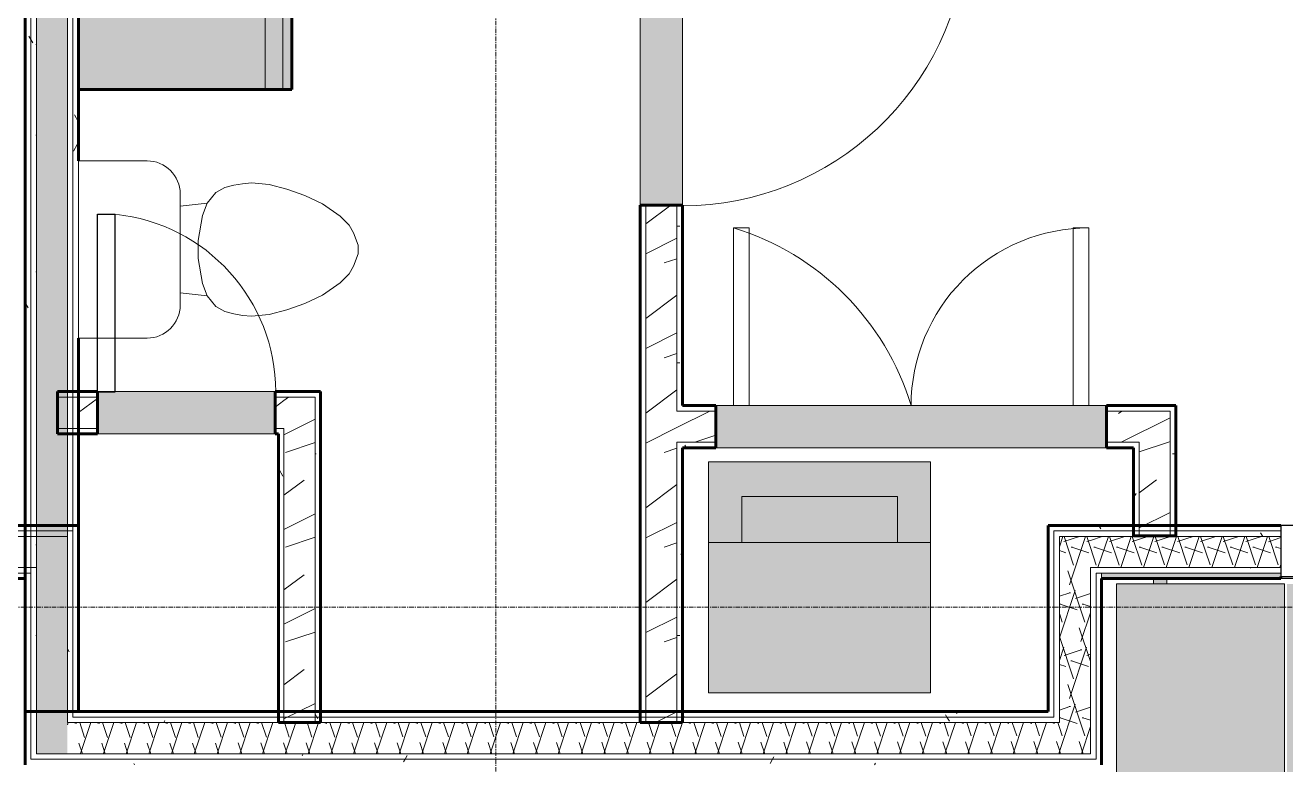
# Model space of a CAD drawing. Header units: inches. Extents: x -4061 to -1937, y 9836 to 11171.
# Drawn here: x -3207.3 to -3065.4, y 10449.4 to 10532.7 of the extents above; entities that cross this region are included whole.
import ezdxf

# ---------------------------------------------------------------- set-up
doc = ezdxf.new("R2010")
doc.units = ezdxf.units.IN
doc.header["$MEASUREMENT"] = 0
doc.linetypes.add('Grid Line 1_2_', pattern=[0.875, 0.5, -0.125, 0.125, -0.125])
for name, color, linetype, lineweight in [('0-1', 7, 'Continuous', 5), ('0-2', 250, 'Continuous', 9), ('A-CLNG', 13, 'Continuous', 18), ('A-CLNG-2', 13, 'Continuous', 5), ('A-DOOR', 31, 'Continuous', 18), ('A-DOOR-1', 250, 'Continuous', 9), ('A-DOOR-2', 50, 'Continuous', 30), ('A-DOOR-7', 31, 'Continuous', 30), ('A-DOOR-8', 31, 'Continuous', 9), ('A-DOOR-FRAM', 31, 'Continuous', 30), ('A-WALL', 113, 'Continuous', 18), ('A-WALL-1', 8, 'Continuous', 5), ('A-WALL-2', 10, 'Continuous', 60), ('A-WALL-3', 7, 'Continuous', 18), ('A-WALL-PATT-1', 250, 'Continuous', 9), ('A-WALL-PATT-2', 253, 'Continuous', 9), ('A-WALL-PATT-4', 111, 'Continuous', 9), ('I-WALL', 2, 'Continuous', 18), ('I-WALL-1', 2, 'Continuous', 5), ('I-WALL-2', 2, 'Continuous', 60), ('P-SANR-FIXT-1', 253, 'Continuous', 9), ('P-SANR-FIXT-2', 250, 'Continuous', 9), ('Q-CASE-1', 253, 'Continuous', 9), ('Q-CASE-2', 10, 'Continuous', 60), ('Q-CASE-3', 250, 'Continuous', 9), ('S-BEAM', 12, 'Continuous', 9), ('S-GRID-1', 1, 'Grid Line 1_2_', 9)]:
    doc.layers.add(name, color=color, linetype=linetype, lineweight=lineweight)
pattern_1 = [(0, (-88.066, -241.96), (20.48, 5.12), [0.845, -14.515, 0.845, -14.515, -81.92]), (0, (-88.066, -241.96), (20.48, 5.12), [-30.72, 0.845, -29.875, 0.845, -14.515, -35.84]), (0, (-88.066, -241.96), (20.48, 5.12), [-76.8, 0.845, -9.395, 0.845, -24.755]), (120, (-80.386, -239.4), (-14.67405, 15.1762003), [0.845, -14.515, 0.845, -14.515, -81.92]), (120, (-80.386, -239.4), (-14.67405, 15.1762003), [-30.72, 0.845, -29.875, 0.845, -14.515, -35.84]), (120, (-80.386, -239.4), (-14.67405, 15.1762003), [-76.8, 0.845, -9.395, 0.845, -24.755]), (240, (-77.826, -229.16), (-5.80595, -20.2962003), [0.845, -14.515, 0.845, -14.515, -81.92]), (240, (-77.826, -229.16), (-5.80595, -20.2962003), [-30.72, 0.845, -29.875, 0.845, -14.515, -35.84]), (240, (-77.826, -229.16), (-5.80595, -20.2962003), [-76.8, 0.845, -9.395, 0.845, -24.755])]
pattern_2 = [(216.87, (-83.801, -231.298), (31.9871619, 21.32545714), [5.331, -47.981]), (206.565, (-77.404, -234.497), (-10.662476, -10.6620098), [11.921, -11.921]), (198.435, (-77.404, -239.828), (-21.3244936, -10.6625869), [6.744, -26.974])]
pattern_3 = [(161.57, (-87.746, -241.64), (-2.560496185, -0.000537386), [0, -18.214, 2.022, 0]), (18.43, (-88.386, -241.64), (-2.560496185, 0.000537386), [0, -18.214, 2.022, 0]), (108.43, (-87.746, -241.64), (1.27922091, -6.400876726), [6.07, -14.166]), (71.57, (-88.386, -241.64), (1.27922091, 6.400876726), [6.07, -14.166])]

# ---------------------------------------------------------------- blocks, each defined once
blk = doc.blocks.new('Single-Flush - 32_ x 84_-1372863-ENLARGED RCP - 2ND FLOOR PLAN - WEST')
at = {"layer": 'A-DOOR-1'}
blk.add_arc((16, -2.37), 32.07, 180, 266.4241, dxfattribs=at)
at = {"layer": 'A-DOOR-2'}
for p, q in [((14, -2.37), (14, -34.38)), ((16, -2.37), (14, -2.37)), ((16, -2.37), (16, -34.38)), ((16, -34.38), (14, -34.38))]:
    blk.add_line(p, q, dxfattribs=at)
blk = doc.blocks.new('Stacked Washer and Dryer - 26_x25_ - Private-1352637-ENLARGED RCP - 2ND FLOOR PLAN - WEST')
at = {"layer": 'P-SANR-FIXT-1'}
blk.add_hatch(color=256, dxfattribs=at).paths.add_polyline_path([(26, -12.5), (26, 12.5), (0, 12.5), (0, -12.5)], flags=0)
at = {"layer": 'P-SANR-FIXT-2'}
for p, q in [((26, 12.5), (0, 12.5)), ((0, -12.5), (0, 12.5)), ((16.90625, 12.5), (16.90625, -12.5)), ((26, 12.5), (26, -12.5)), ((16.90625, 8.75), (22.09375, 8.75)), ((22.09375, 8.75), (22.09375, -8.75)), ((22.09375, -8.75), (16.90625, -8.75)), ((0, -12.5), (26, -12.5))]:
    blk.add_line(p, q, dxfattribs=at)
blk = doc.blocks.new('Flush-Double-Door-Adj_swing-w_handle_2100 - 1_-8_ x 7_-0_-2080157-ENLARGED RCP - 2ND FLOOR PLAN - WEST')
at = {"layer": 'A-DOOR-1'}
for p, q in [((-18.25, -2.37), (-20, -2.37)), ((-20, -2.37), (-20, -22.37)), ((-18.25, -22.37), (-18.25, -2.37)), ((18.25, -2.37), (20, -2.37)), ((18.25, -22.37), (18.25, -2.37)), ((20, -2.37), (20, -22.37)), ((-20, -22.37), (-18.25, -22.37)), ((20, -22.37), (18.25, -22.37))]:
    blk.add_line(p, q, dxfattribs=at)
for centre, radius, start, end in [((-20, -2.37), 20, 270, 0), ((28.69, 6.31), 29.97, 196.8461, 253.1539)]:
    blk.add_arc(centre, radius, start, end, dxfattribs=at)
blk = doc.blocks.new('Toilet-Domestic-3D - Toilet-Domestic-3D-1372870-ENLARGED RCP - 2ND FLOOR PLAN - WEST')
at = {"layer": 'P-SANR-FIXT-2'}
for p, q in [((-2.74, 11), (-1.87, 11.5)), ((-1.87, 11.5), (-0.5, 12)), ((-0.5, 12), (0.5, 12)), ((0.5, 12), (1.87, 11.5)), ((1.87, 11.5), (2.74, 11)), ((-5.13, 8), (-3.74, 10)), ((-3.74, 10), (-2.74, 11)), ((2.74, 11), (3.74, 10)), ((3.74, 10), (5.13, 8)), ((-6.06, 6), (-5.13, 8)), ((5.13, 8), (6.06, 6)), ((-6.79, 4), (-6.06, 6)), ((6.06, 6), (6.79, 4)), ((-7.33, 1.99), (-6.79, 4)), ((6.79, 4), (7.33, 1.99)), ((-7.5, 0), (-7.33, 1.99)), ((7.33, 1.99), (7.5, 0)), ((-7.41, -1), (-7.5, 0)), ((-7.24, -2), (-7.41, -1)), ((7.41, -1), (7.24, -2)), ((7.5, 0), (7.41, -1)), ((-6.97, -3), (-7.24, -2)), ((7.24, -2), (6.97, -3)), ((-6.4, -4), (-6.97, -3)), ((-5.21, -5), (-6.4, -4)), ((6.4, -4), (5.21, -5)), ((6.97, -3), (6.4, -4)), ((-3.84, -5.5), (-5.21, -5)), ((-4.86, -8.02), (-5.21, -5)), ((-1, -6), (-3.84, -5.5)), ((3.84, -5.5), (1, -6)), ((5.21, -5), (3.84, -5.5)), ((4.86, -8.02), (5.21, -5)), ((1, -6), (-1, -6)), ((6.25, -8.02), (-6.25, -8.02)), ((-9.98, -11.75), (-9.98, -19.48)), ((9.98, -19.48), (9.98, -11.75)), ((-9.98, -19.48), (9.98, -19.48))]:
    blk.add_line(p, q, dxfattribs=at)
for centre, start, end in [((-6.25, -11.75), 90, 180), ((6.25, -11.75), 0, 90)]:
    blk.add_arc(centre, 3.73, start, end, dxfattribs=at)
blk = doc.blocks.new('OD_CW_Base Cabinet - OD_CW_Base Cabinet-1913600-ENLARGED RCP - 2ND FLOOR PLAN - WEST')
at = {"layer": 'Q-CASE-1'}
for points in [[(0.74, 0), (0.74, -1), (59.14, -1), (59.14, 0), (5.69, 0)], [(0.74, -1), (0.74, -3), (59.14, -3), (59.14, -1), (5.69, -1)], [(59.14, -3), (0.74, -3), (0.74, -24), (59.14, -24), (59.14, -4.98)]]:
    blk.add_hatch(color=256, dxfattribs=at).paths.add_polyline_path(points, flags=0)
at = {"layer": 'Q-CASE-2'}
for p, q in [((0.74, -24), (0.74, 0)), ((0.74, 0), (59.14, 0)), ((59.14, 0), (59.14, -24)), ((59.14, -24), (0.74, -24))]:
    blk.add_line(p, q, dxfattribs=at)
at = {"layer": 'Q-CASE-3'}
for p, q in [((0.74, 0), (0.74, -1)), ((59.14, 0), (0.74, 0)), ((59.14, -1), (0.74, -1)), ((0.74, -1), (0.74, -3)), ((59.14, -1), (0.74, -1)), ((59.14, -1), (59.14, 0)), ((59.14, -3), (59.14, -1)), ((0.74, -3), (0.74, -24)), ((59.14, -3), (0.74, -3)), ((59.14, -24), (59.14, -3)), ((59.14, -24), (0.74, -24))]:
    blk.add_line(p, q, dxfattribs=at)
blk = doc.blocks.new('Single-Flush - CLOSET-1720256-ENLARGED RCP - 2ND FLOOR PLAN - WEST')
at = {"layer": 'A-DOOR-1'}
blk.add_arc((10, -2.37), 20.07, 180, 264.2799, dxfattribs=at)
at = {"layer": 'A-DOOR-2'}
for p, q in [((8, -2.37), (8, -22.34)), ((10, -2.37), (8, -2.37)), ((10, -2.37), (10, -22.34)), ((10, -22.34), (8, -22.34))]:
    blk.add_line(p, q, dxfattribs=at)
blk = doc.blocks.new('CTR - 1st Phase - Unit Layouts_rvt-1-ENLARGED RCP - 2ND FLOOR PLAN - WEST')
at = {"layer": 'A-WALL-1'}
for points in [[(-3138.06, 10512.44), (-3133.31, 10512.44), (-3133.31, 10544.44), (-3138.06, 10544.44), (-3138.06, 10516.58)], [(-3196.95, 10486.69), (-3179.19, 10486.69), (-3179.19, 10491.44), (-3199.19, 10491.44), (-3199.19, 10486.69), (-3198.38, 10486.69)], [(-3104.98, 10485.13), (-3085.57, 10485.13), (-3085.57, 10489.88), (-3129.57, 10489.88), (-3129.57, 10485.13), (-3105.37, 10485.13)]]:
    blk.add_hatch(color=256, dxfattribs=at).paths.add_polyline_path(points, flags=0)
at = {"layer": 'A-WALL-PATT-1'}
h = blk.add_hatch(dxfattribs=at)
h.set_pattern_fill('FP_1', color=256, style=0, pattern_type=2)
h.set_pattern_definition(pattern_1)
h.paths.add_polyline_path([(-3138.06, 10455.44), (-3137.44, 10455.44), (-3137.44, 10512.44), (-3138.06, 10512.44), (-3138.06, 10459.64)], flags=0)
h.paths.add_polyline_path([(-3138.06, 10544.44), (-3137.44, 10544.44), (-3137.44, 10617.34), (-3138.06, 10617.34), (-3138.06, 10547.7)], flags=0)
h = blk.add_hatch(dxfattribs=at)
h.set_pattern_fill('FP_1', color=256, style=0, pattern_type=2)
h.set_pattern_definition(pattern_1)
h.paths.add_polyline_path([(-3133.94, 10455.44), (-3133.31, 10455.44), (-3133.31, 10485.75), (-3133.94, 10485.75), (-3133.94, 10458.91)], flags=0)
h.paths.add_polyline_path([(-3133.31, 10489.25), (-3133.31, 10512.44), (-3133.94, 10512.44), (-3133.94, 10489.25), (-3133.55, 10489.25)], flags=0)
h.paths.add_polyline_path([(-3133.31, 10544.44), (-3133.31, 10555.71), (-3133.94, 10555.71), (-3133.94, 10544.44)], flags=0)
h.paths.add_polyline_path([(-3133.94, 10559.21), (-3133.31, 10559.21), (-3133.31, 10613.21), (-3133.94, 10613.21), (-3133.94, 10578.13)], flags=0)
h = blk.add_hatch(dxfattribs=at)
h.set_pattern_fill('FP_1', color=256, style=0, pattern_type=2)
h.set_pattern_definition(pattern_1)
h.paths.add_polyline_path([(-3174.08, 10455.44), (-3174.06, 10455.44), (-3174.06, 10491.44), (-3174.69, 10491.44), (-3174.69, 10455.44)], flags=0)
h = blk.add_hatch(dxfattribs=at)
h.set_pattern_fill('FP_1', color=256, style=0, pattern_type=2)
h.set_pattern_definition(pattern_1)
h.paths.add_polyline_path([(-3078.4, 10476.39), (-3077.77, 10476.39), (-3077.77, 10489.25), (-3078.4, 10489.25), (-3078.4, 10485.13)], flags=0)
h = blk.add_hatch(dxfattribs=at)
h.set_pattern_fill('FP_1', color=256, style=0, pattern_type=2)
h.set_pattern_definition(pattern_1)
h.paths.add_polyline_path([(-3178.21, 10455.44), (-3178.19, 10455.44), (-3178.19, 10487.31), (-3178.81, 10487.31), (-3178.81, 10455.44)], flags=0)
h = blk.add_hatch(dxfattribs=at)
h.set_pattern_fill('FP_1', color=256, style=0, pattern_type=2)
h.set_pattern_definition(pattern_1)
h.paths.add_polyline_path([(-3081.9, 10485.13), (-3081.9, 10485.75), (-3085.57, 10485.75), (-3085.57, 10485.13), (-3082.52, 10485.13)], flags=0)
h.paths.add_polyline_path([(-3129.57, 10485.13), (-3129.57, 10485.75), (-3133.31, 10485.75), (-3133.31, 10485.13), (-3130.37, 10485.13)], flags=0)
h = blk.add_hatch(dxfattribs=at)
h.set_pattern_fill('FP_1', color=256, style=0, pattern_type=2)
h.set_pattern_definition(pattern_1)
h.paths.add_polyline_path([(-3081.9, 10476.39), (-3081.9, 10485.13), (-3082.52, 10485.13), (-3082.52, 10476.39)], flags=0)
at = {"layer": 'A-WALL-PATT-2'}
h = blk.add_hatch(dxfattribs=at)
h.set_pattern_fill('FP_2', color=256, style=0, pattern_type=2)
h.set_pattern_definition(pattern_2)
h.paths.add_polyline_path([(-3137.44, 10454.19), (-3133.94, 10454.19), (-3133.94, 10512.44), (-3137.44, 10512.44), (-3137.44, 10459.53)], flags=0)
h.paths.add_polyline_path([(-3133.94, 10544.44), (-3133.94, 10616.71), (-3137.44, 10616.71), (-3137.44, 10544.44)], flags=0)
h = blk.add_hatch(dxfattribs=at)
h.set_pattern_fill('FP_2', color=256, style=0, pattern_type=2)
h.set_pattern_definition(pattern_2)
h.paths.add_polyline_path([(-3178.19, 10487.31), (-3178.19, 10490.81), (-3179.19, 10490.81), (-3179.19, 10487.31), (-3178.81, 10487.31)], flags=0)
h.paths.add_polyline_path([(-3200.99, 10487.31), (-3199.19, 10487.31), (-3199.19, 10490.81), (-3201.32, 10490.81), (-3201.32, 10487.31)], flags=0)
h = blk.add_hatch(dxfattribs=at)
h.set_pattern_fill('FP_2', color=256, style=0, pattern_type=2)
h.set_pattern_definition(pattern_2)
h.paths.add_polyline_path([(-3174.69, 10454.19), (-3174.69, 10490.81), (-3178.19, 10490.81), (-3178.19, 10454.19)], flags=0)
h = blk.add_hatch(dxfattribs=at)
h.set_pattern_fill('FP_2', color=256, style=0, pattern_type=2)
h.set_pattern_definition(pattern_2)
h.paths.add_polyline_path([(-3078.4, 10485.75), (-3078.4, 10489.25), (-3085.57, 10489.25), (-3085.57, 10485.75), (-3081.9, 10485.75)], flags=0)
h.paths.add_polyline_path([(-3129.57, 10485.75), (-3129.57, 10489.25), (-3133.94, 10489.25), (-3133.94, 10485.75), (-3130.37, 10485.75)], flags=0)
h = blk.add_hatch(dxfattribs=at)
h.set_pattern_fill('FP_2', color=256, style=0, pattern_type=2)
h.set_pattern_definition(pattern_2)
h.paths.add_polyline_path([(-3078.4, 10475.21), (-3078.4, 10485.75), (-3081.9, 10485.75), (-3081.9, 10475.21)], flags=0)
at = {"layer": 'A-WALL-2'}
for p, q in [((-3138.06, 10454.19), (-3138.06, 10512.44)), ((-3138.06, 10512.44), (-3133.31, 10512.44)), ((-3133.31, 10512.44), (-3133.31, 10489.88)), ((-3203.7, 10486.69), (-3203.7, 10491.44)), ((-3203.7, 10491.44), (-3199.19, 10491.44)), ((-3199.19, 10491.44), (-3199.19, 10486.69)), ((-3179.19, 10486.69), (-3179.19, 10491.44)), ((-3179.19, 10491.44), (-3178.81, 10491.44)), ((-3178.81, 10491.44), (-3174.69, 10491.44)), ((-3174.69, 10491.44), (-3174.06, 10491.44)), ((-3174.06, 10491.44), (-3174.06, 10454.19)), ((-3133.31, 10489.88), (-3129.57, 10489.88)), ((-3129.57, 10489.88), (-3129.57, 10485.13)), ((-3085.57, 10485.13), (-3085.57, 10489.88)), ((-3085.57, 10489.88), (-3077.77, 10489.88)), ((-3077.77, 10489.88), (-3077.77, 10489.25)), ((-3077.77, 10489.25), (-3077.77, 10485.13)), ((-3199.19, 10486.69), (-3203.7, 10486.69)), ((-3178.81, 10486.69), (-3179.19, 10486.69)), ((-3178.81, 10454.19), (-3178.81, 10486.69)), ((-3133.31, 10485.13), (-3133.31, 10454.19)), ((-3129.57, 10485.13), (-3133.31, 10485.13)), ((-3082.52, 10485.13), (-3085.57, 10485.13)), ((-3082.52, 10475.21), (-3082.52, 10485.13)), ((-3077.77, 10485.13), (-3077.77, 10475.21)), ((-3077.77, 10475.21), (-3082.52, 10475.21)), ((-3174.06, 10454.19), (-3178.81, 10454.19)), ((-3133.31, 10454.19), (-3138.06, 10454.19))]:
    blk.add_line(p, q, dxfattribs=at)
at = {"layer": 'A-WALL-3'}
for p, q in [((-3138.06, 10544.44), (-3138.06, 10512.44)), ((-3133.31, 10512.44), (-3133.31, 10544.44)), ((-3137.44, 10454.19), (-3137.44, 10512.44)), ((-3133.94, 10489.25), (-3133.94, 10512.44)), ((-3179.19, 10491.44), (-3199.19, 10491.44)), ((-3203.7, 10490.81), (-3199.19, 10490.81)), ((-3179.19, 10490.81), (-3178.81, 10490.81)), ((-3178.19, 10490.81), (-3178.81, 10490.81)), ((-3174.69, 10490.81), (-3178.19, 10490.81)), ((-3174.69, 10454.19), (-3174.69, 10490.81)), ((-3085.57, 10489.88), (-3129.57, 10489.88)), ((-3133.31, 10489.25), (-3133.94, 10489.25)), ((-3133.31, 10489.25), (-3129.57, 10489.25)), ((-3085.57, 10489.25), (-3078.4, 10489.25)), ((-3078.4, 10485.75), (-3078.4, 10489.25)), ((-3203.7, 10487.31), (-3199.19, 10487.31)), ((-3179.19, 10487.31), (-3178.81, 10487.31)), ((-3178.19, 10487.31), (-3178.81, 10487.31)), ((-3178.19, 10454.19), (-3178.19, 10487.31)), ((-3199.19, 10486.69), (-3179.19, 10486.69)), ((-3133.94, 10454.19), (-3133.94, 10485.75)), ((-3133.31, 10485.75), (-3133.94, 10485.75)), ((-3133.31, 10485.75), (-3129.57, 10485.75)), ((-3085.57, 10485.75), (-3081.9, 10485.75)), ((-3081.9, 10485.13), (-3081.9, 10485.75)), ((-3078.4, 10485.13), (-3078.4, 10485.75)), ((-3129.57, 10485.13), (-3085.57, 10485.13)), ((-3081.9, 10475.21), (-3081.9, 10485.13)), ((-3078.4, 10475.21), (-3078.4, 10485.13))]:
    blk.add_line(p, q, dxfattribs=at)
at = {"layer": '0-2'}
for name, p, rotation in [('OD_CW_Base Cabinet - OD_CW_Base Cabinet-1913600-ENLARGED RCP - 2ND FLOOR PLAN - WEST', (-3177.32, 10584.58), 269.999999999915), ('Single-Flush - 32_ x 84_-1372863-ENLARGED RCP - 2ND FLOOR PLAN - WEST', (-3135.69, 10528.44), 89.99999999989713), ('Toilet-Domestic-3D - Toilet-Domestic-3D-1372870-ENLARGED RCP - 2ND FLOOR PLAN - WEST', (-3181.85, 10507.44), 269.9999999998084), ('Single-Flush - CLOSET-1720256-ENLARGED RCP - 2ND FLOOR PLAN - WEST', (-3189.19, 10489.06), 180), ('Flush-Double-Door-Adj_swing-w_handle_2100 - 1_-8_ x 7_-0_-2080157-ENLARGED RCP - 2ND FLOOR PLAN - WEST', (-3107.57, 10487.5), 180), ('Stacked Washer and Dryer - 26_x25_ - Private-1352637-ENLARGED RCP - 2ND FLOOR PLAN - WEST', (-3117.87, 10457.54), 90.00000000008139)]:
    blk.add_blockref(name, p, dxfattribs=dict(at, rotation=rotation))
blk = doc.blocks.new('CTR - 1st Phase - Shell_rvt-1-ENLARGED RCP - 2ND FLOOR PLAN - WEST')
at = {"layer": 'S-GRID-1'}
for p, q in [((-3154.32, 9836.18), (-3154.32, 11138.35)), ((-1936.83, 10467.19), (-4027.88, 10467.19))]:
    blk.add_line(p, q, dxfattribs=at)
blk = doc.blocks.new('HOLLOW METAL - UNIT DOOR-2058696-ENLARGED RCP - 2ND FLOOR PLAN - WEST')
at = {"layer": 'A-DOOR-7'}
for p, q in [((18, 39.25), (16.25, 39.25)), ((16.25, 39.25), (16.25, 3.25)), ((18, 3.25), (18, 39.25)), ((16.25, 3.25), (18, 3.25))]:
    blk.add_line(p, q, dxfattribs=at)
at = {"layer": 'A-DOOR-8'}
blk.add_arc((18, 3.25), 36, 90, 180, dxfattribs=at)
at = {"layer": 'A-DOOR-FRAM'}
for p, q in [((-18, 3.25), (-20, 3.25)), ((-20, 3.25), (-20, -2.5)), ((-18, 1.3125), (-18, 3.25)), ((18, 3.25), (18, 1.3125)), ((20, 3.25), (18, 3.25)), ((20, -2.5), (20, 3.25)), ((-17.375, 1.3125), (-18, 1.3125)), ((-17.375, -0.5625), (-17.375, 1.3125)), ((18, 1.3125), (17.375, 1.3125)), ((17.375, 1.3125), (17.375, -0.5625)), ((-18, -2.5), (-18, -0.5625)), ((-18, -0.5625), (-17.375, -0.5625)), ((17.375, -0.5625), (18, -0.5625)), ((18, -0.5625), (18, -2.5)), ((-20, -2.5), (-18, -2.5)), ((18, -2.5), (20, -2.5))]:
    blk.add_line(p, q, dxfattribs=at)
blk = doc.blocks.new('Dimension Lumber - 2x10-2055079-ENLARGED RCP - 2ND FLOOR PLAN - WEST')
at = {"layer": 'S-BEAM'}
h = blk.add_hatch(color=256, dxfattribs=at)
h.paths.add_polyline_path([(-54.6, -0.75), (-23.25, -0.75), (-23.25, 0.75), (-54.6, 0.75), (-54.6, -0.02)], flags=0)
h.paths.add_polyline_path([(-20.94, 0.75), (-20.94, -0.75), (-19.13, -0.75), (-19.13, 0.75)], flags=0)
h.paths.add_polyline_path([(-16.82, 0.75), (-16.82, -0.75), (-14.88, -0.75), (-14.88, 0.75)], flags=0)
h.paths.add_polyline_path([(-12.57, 0.75), (-12.57, -0.75), (-9.6, -0.75), (-9.6, 0.75)], flags=0)
h.paths.add_polyline_path([(54.01, 0.75), (54.01, -0.75), (54.6, -0.75), (54.6, 0.75)], flags=0)
for p, q in [((-54.6, 0.75), (-23.25, 0.75)), ((-20.95, 0.75), (-19.12, 0.75)), ((-16.82, 0.75), (-14.88, 0.75)), ((-12.58, 0.75), (-9.6, 0.75)), ((54.01, 0.75), (54.6, 0.75)), ((-54.6, -0.75), (-23.25, -0.75)), ((-20.95, -0.75), (-19.12, -0.75)), ((-16.82, -0.75), (-14.88, -0.75)), ((-12.58, -0.75), (-9.6, -0.75)), ((54.01, -0.75), (54.6, -0.75))]:
    blk.add_line(p, q, dxfattribs=at)

msp = doc.modelspace()

# ---------------------------------------------------------------- hatches: boundary and pattern name
at = {"layer": 'A-CLNG-2'}
h = msp.add_hatch(color=256, dxfattribs=at)
h.paths.add_polyline_path([(-3043.66, 10406.19), (-3027.11, 10406.19), (-3027.11, 10469.8), (-3065.26, 10469.8), (-3065.26, 10406.19), (-3054.28, 10406.19)], flags=0)
h.paths.add_polyline_path([(-3084.46, 10406.19), (-3065.51, 10406.19), (-3065.51, 10469.8), (-3084.46, 10469.8), (-3084.46, 10434.95)], flags=0)
h.paths.add_polyline_path([(-3007.91, 10406.19), (-3007.91, 10449.16), (-3026.86, 10449.16), (-3026.86, 10406.19), (-3013, 10406.19)], flags=0)
at = {"layer": 'A-WALL-PATT-4'}
h = msp.add_hatch(dxfattribs=at)
h.set_pattern_fill('FP_1', color=256, style=0, pattern_type=2)
h.set_pattern_definition(pattern_1)
h.paths.add_polyline_path([(-3207.32, 10449.44), (-3206.7, 10449.44), (-3206.7, 10843.51), (-3207.32, 10843.51), (-3207.32, 10450.68)], flags=0)
h = msp.add_hatch(dxfattribs=at)
h.set_pattern_fill('FP_1', color=256, style=0, pattern_type=2)
h.set_pattern_definition(pattern_1)
h.paths.add_polyline_path([(-3206.7, 10450.06), (-3206.07, 10450.06), (-3206.07, 10843.51), (-3206.7, 10843.51), (-3206.7, 10450.69)], flags=0)
h = msp.add_hatch(dxfattribs=at)
h.set_pattern_fill('FP_4', color=256, style=0, pattern_type=2)
h.set_pattern_definition(pattern_3)
h.paths.add_polyline_path([(-3206.07, 10450.69), (-3202.57, 10450.7), (-3202.57, 10843.51), (-3206.07, 10843.51), (-3206.07, 10453.74)], flags=0)
h = msp.add_hatch(dxfattribs=at)
h.set_pattern_fill('FP_1', color=256, style=0, pattern_type=2)
h.set_pattern_definition(pattern_1)
h.paths.add_polyline_path([(-3202.57, 10454.19), (-3201.95, 10454.21), (-3201.95, 10843.51), (-3202.57, 10843.51), (-3202.57, 10454.23)], flags=0)
h = msp.add_hatch(dxfattribs=at)
h.set_pattern_fill('FP_1', color=256, style=0, pattern_type=2)
h.set_pattern_definition(pattern_1)
h.paths.add_polyline_path([(-3201.95, 10454.81), (-3201.32, 10454.81), (-3201.32, 10843.51), (-3201.95, 10843.51), (-3201.95, 10463.14)], flags=0)
h = msp.add_hatch(dxfattribs=at)
h.set_pattern_fill('FP_1', color=256, style=0, pattern_type=2)
h.set_pattern_definition(pattern_1)
h.paths.add_polyline_path([(-3025.92, 10475.76), (-3019.55, 10475.76), (-3019.55, 10476.39), (-3025.92, 10476.39), (-3025.92, 10476.26)], flags=0)
h.paths.add_polyline_path([(-3085.57, 10475.76), (-3081.9, 10475.76), (-3081.9, 10476.39), (-3091.5, 10476.39), (-3091.5, 10475.76), (-3086.12, 10475.76)], flags=0)
h.paths.add_polyline_path([(-3078.4, 10475.76), (-3065.92, 10475.76), (-3065.92, 10476.39), (-3078.4, 10476.39), (-3078.4, 10476.15)], flags=0)
h = msp.add_hatch(dxfattribs=at)
h.set_pattern_fill('FP_1', color=256, style=0, pattern_type=2)
h.set_pattern_definition(pattern_1)
h.paths.add_polyline_path([(-3023.67, 10475.14), (-3020.17, 10475.14), (-3020.19, 10475.76), (-3025.92, 10475.76), (-3025.92, 10475.14), (-3024.3, 10475.14)], flags=0)
h.paths.add_polyline_path([(-3078.4, 10475.14), (-3065.92, 10475.14), (-3065.92, 10475.76), (-3078.4, 10475.76), (-3078.4, 10475.21), (-3081.9, 10475.21), (-3081.9, 10475.76), (-3090.87, 10475.76), (-3090.87, 10475.14), (-3081.9, 10475.14)], flags=0)
h = msp.add_hatch(dxfattribs=at)
h.set_pattern_fill('FP_4', color=256, style=0, pattern_type=2)
h.set_pattern_definition(pattern_3)
h.paths.add_polyline_path([(-3087.37, 10450.69), (-3087.37, 10475.14), (-3090.87, 10475.14), (-3090.87, 10450.69)], flags=0)
h = msp.add_hatch(dxfattribs=at)
h.set_pattern_fill('FP_4', color=256, style=0, pattern_type=2)
h.set_pattern_definition(pattern_3)
h.paths.add_polyline_path([(-3025.92, 10471.64), (-3023.67, 10471.64), (-3023.67, 10475.14), (-3025.92, 10475.14), (-3025.92, 10472.53)], flags=0)
h.paths.add_polyline_path([(-3074.32, 10471.64), (-3065.92, 10471.64), (-3065.92, 10475.14), (-3087.37, 10475.14), (-3087.37, 10471.64), (-3086.12, 10471.64)], flags=0)
h = msp.add_hatch(dxfattribs=at)
h.set_pattern_fill('FP_1', color=256, style=0, pattern_type=2)
h.set_pattern_definition(pattern_1)
h.paths.add_polyline_path([(-3024.3, 10471.01), (-3024.32, 10471.64), (-3025.92, 10471.64), (-3025.92, 10471.01), (-3024.41, 10471.01)], flags=0)
h.paths.add_polyline_path([(-3074.32, 10471.01), (-3065.92, 10471.01), (-3065.92, 10471.64), (-3086.75, 10471.64), (-3086.75, 10471.01), (-3078.76, 10471.01)], flags=0)
h = msp.add_hatch(dxfattribs=at)
h.set_pattern_fill('FP_4', color=256, style=0, pattern_type=2)
h.set_pattern_definition(pattern_3)
h.paths.add_polyline_path([(-3130.37, 10450.69), (-3090.87, 10450.69), (-3090.87, 10454.19), (-3202.57, 10454.19), (-3202.57, 10450.69), (-3166.29, 10450.69)], flags=0)
h = msp.add_hatch(dxfattribs=at)
h.set_pattern_fill('FP_1', color=256, style=0, pattern_type=2)
h.set_pattern_definition(pattern_1)
h.paths.add_polyline_path([(-3201.95, 10454.19), (-3178.19, 10454.19), (-3178.19, 10454.81), (-3201.95, 10454.81), (-3201.95, 10454.21)], flags=0)
h.paths.add_polyline_path([(-3107.2, 10454.19), (-3091.5, 10454.19), (-3091.5, 10454.81), (-3133.94, 10454.81), (-3133.94, 10454.19), (-3130.37, 10454.19)], flags=0)
h.paths.add_polyline_path([(-3137.44, 10454.19), (-3137.44, 10454.81), (-3174.69, 10454.81), (-3174.69, 10454.19), (-3166.29, 10454.19)], flags=0)
h = msp.add_hatch(dxfattribs=at)
h.set_pattern_fill('FP_1', color=256, style=0, pattern_type=2)
h.set_pattern_definition(pattern_1)
h.paths.add_polyline_path([(-3201.32, 10454.81), (-3178.19, 10454.81), (-3178.19, 10455.44), (-3201.32, 10455.44), (-3201.32, 10454.81)], flags=0)
h.paths.add_polyline_path([(-3092.12, 10454.81), (-3092.12, 10455.44), (-3133.94, 10455.44), (-3133.94, 10454.81), (-3104.98, 10454.81)], flags=0)
h.paths.add_polyline_path([(-3174.69, 10454.81), (-3137.44, 10454.81), (-3137.44, 10455.44), (-3174.69, 10455.44)], flags=0)
h = msp.add_hatch(dxfattribs=at)
h.set_pattern_fill('FP_1', color=256, style=0, pattern_type=2)
h.set_pattern_definition(pattern_1)
h.paths.add_polyline_path([(-3117.15, 10449.44), (-3086.75, 10449.44), (-3086.75, 10450.06), (-3206.7, 10450.06), (-3206.7, 10449.44), (-3118.65, 10449.44)], flags=0)
h = msp.add_hatch(dxfattribs=at)
h.set_pattern_fill('FP_1', color=256, style=0, pattern_type=2)
h.set_pattern_definition(pattern_1)
h.paths.add_polyline_path([(-3088.41, 10450.06), (-3087.37, 10450.06), (-3087.37, 10450.69), (-3206.07, 10450.69), (-3206.07, 10450.06), (-3090.76, 10450.06)], flags=0)
at = {"layer": 'I-WALL'}
h = msp.add_hatch(color=256, dxfattribs=at)
h.paths.add_polyline_path([(-3024.92, 10470.39), (-3024.92, 10471.01), (-3025.92, 10471.01), (-3025.92, 10470.39), (-3025.67, 10470.39)], flags=0)
h.paths.add_polyline_path([(-3066.05, 10470.39), (-3065.92, 10470.39), (-3065.92, 10471.01), (-3086.12, 10471.01), (-3086.12, 10470.39), (-3074.32, 10470.39)], flags=0)
at = {"layer": 'I-WALL-1'}
msp.add_hatch(color=256, dxfattribs=at).paths.add_polyline_path([(-3065.33, 10470.39), (-3025.92, 10470.39), (-3025.92, 10470.64), (-3027.92, 10470.64), (-3027.92, 10472.58), (-3028.55, 10472.58), (-3028.55, 10474.45), (-3027.92, 10474.45), (-3027.92, 10476.39), (-3063.92, 10476.39), (-3063.92, 10474.45), (-3063.3, 10474.45), (-3063.3, 10472.58), (-3063.92, 10472.58), (-3063.92, 10470.64), (-3065.92, 10470.64), (-3065.92, 10470.39), (-3065.51, 10470.39)], flags=0)

# ---------------------------------------------------------------- linework, layer by layer
at = {"layer": 'A-CLNG'}
for p, q in [((-3084.46, 10469.8), (-3065.51, 10469.8)), ((-3084.46, 10406.19), (-3084.46, 10469.8)), ((-3065.51, 10469.8), (-3065.51, 10406.19))]:
    msp.add_line(p, q, dxfattribs=at)
at = {"layer": 'A-WALL'}
for p, q in [((-3206.7, 10450.06), (-3206.7, 10843.51)), ((-3206.07, 10450.69), (-3206.07, 10843.51)), ((-3202.57, 10454.19), (-3202.57, 10843.51)), ((-3201.95, 10454.81), (-3201.95, 10843.51)), ((-3201.95, 10475.76), (-3227.52, 10475.76)), ((-3201.95, 10475.76), (-3201.95, 10455.44)), ((-3091.5, 10475.76), (-3065.92, 10475.76)), ((-3091.5, 10475.76), (-3091.5, 10454.81)), ((-3202.57, 10475.14), (-3227.52, 10475.14)), ((-3202.57, 10475.14), (-3202.57, 10455.44)), ((-3090.87, 10475.14), (-3065.92, 10475.14)), ((-3090.87, 10475.14), (-3090.87, 10454.19)), ((-3206.07, 10471.64), (-3227.52, 10471.64)), ((-3206.07, 10471.64), (-3206.07, 10455.44)), ((-3087.37, 10471.64), (-3065.92, 10471.64)), ((-3087.37, 10471.64), (-3087.37, 10450.69)), ((-3206.7, 10471.01), (-3227.52, 10471.01)), ((-3207.32, 10471.01), (-3207.32, 10470.39)), ((-3206.7, 10471.01), (-3206.7, 10455.44)), ((-3086.75, 10471.01), (-3065.92, 10471.01)), ((-3086.75, 10471.01), (-3086.75, 10450.06)), ((-3086.12, 10470.39), (-3086.12, 10471.01)), ((-3202.57, 10454.19), (-3090.87, 10454.19)), ((-3201.95, 10454.81), (-3091.5, 10454.81)), ((-3206.7, 10450.06), (-3086.75, 10450.06)), ((-3206.07, 10450.69), (-3087.37, 10450.69))]:
    msp.add_line(p, q, dxfattribs=at)
at = {"layer": 'I-WALL'}
msp.add_line((-3065.92, 10470.39), (-3025.92, 10470.39), dxfattribs=at)
at = {"layer": 'I-WALL-2'}
for p, q in [((-3207.32, 10449.44), (-3207.32, 10727.77)), ((-3201.32, 10525.44), (-3201.32, 10517.42)), ((-3201.32, 10497.46), (-3201.32, 10455.44)), ((-3227.52, 10476.39), (-3201.32, 10476.39)), ((-3201.32, 10476.39), (-3201.32, 10455.44)), ((-3092.12, 10476.39), (-3065.92, 10476.39)), ((-3092.12, 10455.44), (-3092.12, 10476.39)), ((-3207.32, 10470.39), (-3227.52, 10470.39)), ((-3207.32, 10455.44), (-3207.32, 10470.39)), ((-3065.92, 10470.39), (-3086.12, 10470.39)), ((-3086.12, 10470.39), (-3086.12, 10449.44)), ((-3065.92, 10470.64), (-3065.92, 10470.39)), ((-3201.32, 10455.44), (-3207.32, 10455.44)), ((-3201.32, 10455.44), (-3092.12, 10455.44))]:
    msp.add_line(p, q, dxfattribs=at)

# ---------------------------------------------------------------- block references
at = {"layer": '0-1'}
for name in ['CTR - 1st Phase - Shell_rvt-1-ENLARGED RCP - 2ND FLOOR PLAN - WEST', 'CTR - 1st Phase - Unit Layouts_rvt-1-ENLARGED RCP - 2ND FLOOR PLAN - WEST']:
    msp.add_blockref(name, (0, 0), dxfattribs=at)
at = {"layer": 'A-DOOR'}
msp.add_blockref('HOLLOW METAL - UNIT DOOR-2058696-ENLARGED RCP - 2ND FLOOR PLAN - WEST', (-3045.92, 10473.14), dxfattribs=at)
at = {"layer": 'S-BEAM', "rotation": 90.00000000000037}
msp.add_blockref('Dimension Lumber - 2x10-2055079-ENLARGED RCP - 2ND FLOOR PLAN - WEST', (-3079.51, 10415.79), dxfattribs=at)

doc.saveas('drawing.dxf')
